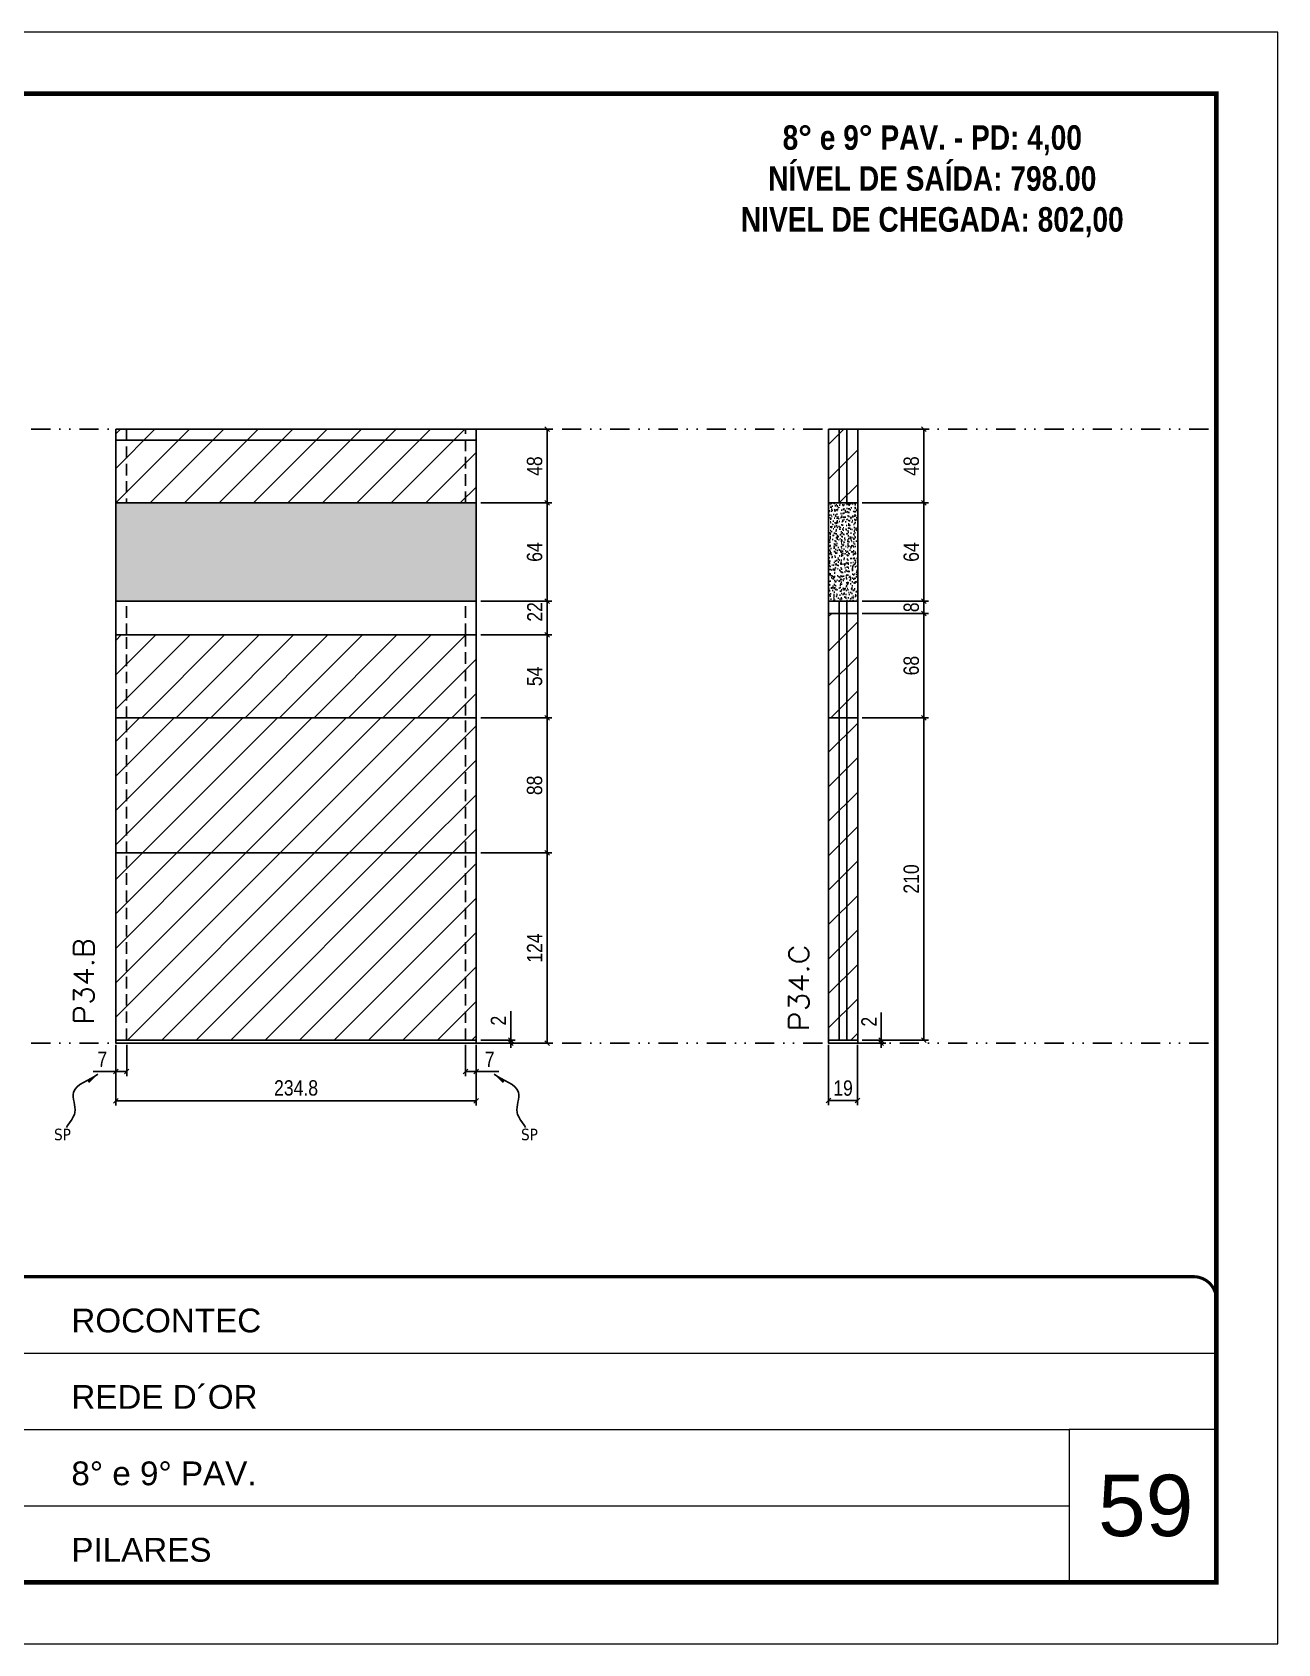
# Model space of a CAD drawing. Extents: x 28748 to 35002, y 14885 to 43501.
# Drawn here: x 32605 to 33417, y 26371 to 27421 of the extents above; entities that cross this region are included whole.
import ezdxf

# ---------------------------------------------------------------- set-up
doc = ezdxf.new("R2010")
doc.units = 0
for name, pattern in [('CONTINUO', [0]), ('DASHED', [0.75, 0.5, -0.25]), ('DIVIDE2', [0.625, 0.25, -0.125, 0, -0.125, 0, -0.125]), ('HIDDEN', [0.375, 0.25, -0.125])]:
    doc.linetypes.add(name, pattern=pattern)
for name, color, linetype, lineweight in [('CARIMBO', 255, 'Continuous', 9), ('Folhas', 255, 'Continuous', 9), ('Hachura', 251, 'Continuous', 9), ('SARRAFO DE PRESSAO', 251, 'DASHED', 9), ('Texto Seção', 7, 'Continuous', 15)]:
    doc.layers.add(name, color=color, linetype=linetype, lineweight=lineweight)
for name, color, linetype in [('COTA', 241, 'Continuous'), ('NOMENCLATURA', 7, 'Continuous'), ('Nível', 160, 'Continuous'), ('Painéis', 200, 'Continuous'), ('SARR_2.2x7', 40, 'Continuous'), ('Sarrafo de Pressão', 42, 'HIDDEN'), ('texto', 7, 'Continuous')]:
    doc.layers.add(name, color=color, linetype=linetype)
doc.styles.add('ARIAL', font='arial.ttf')
doc.styles.add('COTA TECNICA', font='techl___.ttf', dxfattribs={"height": 10})
doc.styles.add('COTA TECNICA-50', font='techl___.ttf', dxfattribs={"height": 10})
doc.styles.add('REGUA-120', font='ROMANS.shx', dxfattribs={"height": 15})
doc.styles.add('ROMANC', font='techb___.ttf', dxfattribs={"height": 2.5})
doc.styles.get("Standard").update_dxf_attribs({"font": 'arial.ttf'})
doc.dimstyles.new('COTA PAINEL-50', dxfattribs={"dimtxt": 10, "dimasz": 3, "dimexe": 3, "dimexo": 3, "dimgap": 3, "dimtad": 1, "dimdec": 1, "dimzin": 12, "dimdsep": 46, "dimtxsty": 'COTA TECNICA-50', "dimblk1": 'OBLIQUE', "dimblk2": 'OBLIQUE', "dimsah": 1, "dimcen": 0.9, "dimclrd": 4, "dimclre": 4, "dimclrt": 240, "dimadec": 1, "dimazin": 3, "dimtfac": 1, "dimtdec": 1, "dimtmove": 0, "dimatfit": 3, "dimfxl": 1, "dimtolj": 1, "dimtzin": 12, "dimarcsym": 0})
doc.dimstyles.new('PAINEL', dxfattribs={"dimtxt": 10, "dimasz": 3, "dimexe": 3, "dimexo": 3, "dimgap": 3, "dimtad": 1, "dimdec": 1, "dimzin": 12, "dimdsep": 46, "dimtxsty": 'COTA TECNICA', "dimblk1": 'OBLIQUE', "dimblk2": 'OBLIQUE', "dimsah": 1, "dimcen": 0.9, "dimclrd": 4, "dimclre": 4, "dimclrt": 240, "dimadec": 1, "dimazin": 3, "dimtfac": 1, "dimtdec": 1, "dimtmove": 0, "dimatfit": 3, "dimfxl": 1, "dimtolj": 1, "dimtzin": 12, "dimarcsym": 0})
doc.dimstyles.get("Standard").update_dxf_attribs({"dimtxt": 0.18, "dimasz": 0.18, "dimexe": 0.18, "dimexo": 0.0625, "dimgap": 0.09, "dimtad": 0, "dimtih": 1, "dimtoh": 1, "dimdec": 4, "dimzin": 0, "dimdsep": 46, "dimtxsty": 'Standard', "dimcen": 0.09, "dimadec": 0, "dimazin": 0, "dimtfac": 1, "dimtdec": 4, "dimtofl": 0, "dimtmove": 0, "dimatfit": 3, "dimfxl": 1, "dimtolj": 1, "dimtzin": 0, "dimarcsym": 0})
pattern_1 = [(45, (-97089.158, -2076.637), (-11.2253202, 11.2253202), [])]
pattern_2 = [(45, (28982.809, 33293.16), (-11.22532, 11.22532), [])]

# ---------------------------------------------------------------- blocks, each defined once
blk = doc.blocks.new('9999999999')
at = {"color": 30, "linetype": 'CONTINUO'}
for p, q in [((98564.6, 34379.6), (99584, 34379.6)), ((98564.6, 34329.8), (99488, 34329.8)), ((99584, 34329.8), (99488, 34329.8)), ((99488, 34329.8), (99488, 34230.2)), ((98564.6, 34280), (99488, 34280))]:
    blk.add_line(p, q, dxfattribs=at)
at = {"color": 30, "linetype": 'CONTINUO', "const_width": 2}
blk.add_lwpolyline([(99584, 34230.2), (99584, 34414.4, 0.414214), (99569, 34429.4), (98229, 34429.4, 0.414214), (98214, 34414.4), (98214, 34245.2, 0.414214), (98229, 34230.2), (99584, 34230.2)], format="xyb", dxfattribs=at)
at = {"layer": 'Folhas'}
blk.add_lwpolyline([(98139, 34190.2), (99624, 34190.2), (99624, 35240.2), (98139, 35240.2)], close=True, dxfattribs=at)
at = {"layer": 'Folhas', "color": 30, "const_width": 3}
blk.add_lwpolyline([(98214, 34230.2), (99584, 34230.2), (99584, 35200.2), (98214, 35200.2)], close=True, dxfattribs=at)
at = {"color": 7, "linetype": 'Continuous', "ltscale": 5, "style": 'ARIAL'}
for s, height, p in [('ROCONTEC', 15.48, (98837.7, 34393.1)), ('REDE D´OR', 15.48, (98837.7, 34343.3)), ('8° e 9° PAV.', 15.483, (98837.7, 34293.5)), ('PILARES', 15.48, (98837.7, 34243.7))]:
    blk.add_text(s, height=height, dxfattribs=at).set_placement(p)
blk = doc.blocks.new('_Oblique')
at = {"color": 0, "linetype": 'ByBlock', "lineweight": -2}
blk.add_line((-0.5, -0.5), (0.5, 0.5), dxfattribs=at)
blk = doc.blocks.new('*D1091')
at = {"layer": 'COTA', "color": 4, "lineweight": -2, "transparency": 16777216}
for p, q in [((32659.6, 26761), (32659.6, 26721.5)), ((32894.4, 26761), (32894.4, 26721.5)), ((32659.6, 26724.5), (32894.4, 26724.5))]:
    blk.add_line(p, q, dxfattribs=at)
at = {"layer": 'Defpoints', "color": 0, "transparency": 16777216}
for p in [(32659.6, 26764), (32894.4, 26764), (32894.4, 26724.5)]:
    blk.add_point(p, dxfattribs=at)
at = {"layer": 'COTA', "color": 4, "lineweight": -2, "transparency": 16777216, "xscale": 3, "yscale": 3, "zscale": 3, "rotation": 180}
blk.add_blockref('_Oblique', (32659.6, 26724.5), dxfattribs=at)
at = {"layer": 'COTA', "color": 4, "lineweight": -2, "transparency": 16777216, "xscale": 3, "yscale": 3, "zscale": 3}
blk.add_blockref('_Oblique', (32894.4, 26724.5), dxfattribs=at)
at = {"layer": 'COTA', "color": 240, "transparency": 16777216, "insert": (32777, 26732.8), "char_height": 10, "attachment_point": 5, "style": 'COTA TECNICA'}
blk.add_mtext('\\A1;234.8', dxfattribs=at)
blk = doc.blocks.new('*D1092')
at = {"layer": 'COTA', "color": 4, "lineweight": -2, "transparency": 16777216}
for p, q in [((32897.4, 27114), (32943.6, 27114)), ((32940.6, 27050), (32940.6, 27114)), ((32897.4, 27050), (32943.6, 27050))]:
    blk.add_line(p, q, dxfattribs=at)
at = {"layer": 'Defpoints', "color": 0, "transparency": 16777216}
for p in [(32894.4, 27114), (32940.6, 27114), (32894.4, 27050)]:
    blk.add_point(p, dxfattribs=at)
at = {"layer": 'COTA', "color": 4, "lineweight": -2, "transparency": 16777216, "xscale": 3, "yscale": 3, "zscale": 3}
for p, rotation in [((32940.6, 27114), 90), ((32940.6, 27050), 270)]:
    blk.add_blockref('_Oblique', p, dxfattribs=dict(at, rotation=rotation))
at = {"layer": 'COTA', "color": 240, "transparency": 16777216, "insert": (32932.5, 27082), "char_height": 10, "attachment_point": 5, "rotation": 90, "style": 'COTA TECNICA'}
blk.add_mtext('\\A1;64', dxfattribs=at)
blk = doc.blocks.new('*D1164')
at = {"layer": 'COTA', "color": 4, "lineweight": -2, "transparency": 16777216}
for p, q in [((32659.6, 26759), (32659.6, 26740.5)), ((32666.6, 26761), (32666.6, 26740.5)), ((32659.6, 26743.5), (32644.8, 26743.5)), ((32666.6, 26743.5), (32659.6, 26743.5))]:
    blk.add_line(p, q, dxfattribs=at)
at = {"layer": 'Defpoints', "color": 0, "transparency": 16777216}
for p in [(32659.6, 26762), (32666.6, 26764), (32659.6, 26743.5)]:
    blk.add_point(p, dxfattribs=at)
at = {"layer": 'COTA', "color": 4, "lineweight": -2, "transparency": 16777216, "xscale": 3, "yscale": 3, "zscale": 3, "rotation": 180}
blk.add_blockref('_Oblique', (32659.6, 26743.5), dxfattribs=at)
at = {"layer": 'COTA', "color": 4, "lineweight": -2, "transparency": 16777216, "xscale": 3, "yscale": 3, "zscale": 3}
blk.add_blockref('_Oblique', (32666.6, 26743.5), dxfattribs=at)
at = {"layer": 'COTA', "color": 240, "transparency": 16777216, "insert": (32650.7, 26751.5), "char_height": 10, "attachment_point": 5, "style": 'COTA TECNICA-50'}
blk.add_mtext('\\A1;7', dxfattribs=at)
blk = doc.blocks.new('*D1165')
at = {"layer": 'COTA', "color": 4, "lineweight": -2, "transparency": 16777216}
for p, q in [((32887.4, 26761), (32887.4, 26740.5)), ((32894.4, 26759), (32894.4, 26740.5)), ((32887.4, 26743.5), (32894.4, 26743.5)), ((32894.4, 26743.5), (32909.1, 26743.5))]:
    blk.add_line(p, q, dxfattribs=at)
at = {"layer": 'Defpoints', "color": 0, "transparency": 16777216}
for p in [(32887.4, 26764), (32894.4, 26762), (32894.4, 26743.5)]:
    blk.add_point(p, dxfattribs=at)
at = {"layer": 'COTA', "color": 4, "lineweight": -2, "transparency": 16777216, "xscale": 3, "yscale": 3, "zscale": 3, "rotation": 180}
blk.add_blockref('_Oblique', (32887.4, 26743.5), dxfattribs=at)
at = {"layer": 'COTA', "color": 4, "lineweight": -2, "transparency": 16777216, "xscale": 3, "yscale": 3, "zscale": 3}
blk.add_blockref('_Oblique', (32894.4, 26743.5), dxfattribs=at)
at = {"layer": 'COTA', "color": 240, "transparency": 16777216, "insert": (32903.2, 26751.5), "char_height": 10, "attachment_point": 5, "style": 'COTA TECNICA-50'}
blk.add_mtext('\\A1;7', dxfattribs=at)
blk = doc.blocks.new('*D1166')
at = {"layer": 'COTA', "color": 4, "lineweight": -2, "transparency": 16777216}
for p, q in [((32897.4, 26886), (32943.6, 26886)), ((32940.6, 26762), (32940.6, 26886)), ((32897.4, 26762), (32943.6, 26762))]:
    blk.add_line(p, q, dxfattribs=at)
at = {"layer": 'Defpoints', "color": 0, "transparency": 16777216}
for p in [(32894.4, 26886), (32940.6, 26886), (32894.4, 26762)]:
    blk.add_point(p, dxfattribs=at)
at = {"layer": 'COTA', "color": 4, "lineweight": -2, "transparency": 16777216, "xscale": 3, "yscale": 3, "zscale": 3}
for p, rotation in [((32940.6, 26886), 90), ((32940.6, 26762), 270)]:
    blk.add_blockref('_Oblique', p, dxfattribs=dict(at, rotation=rotation))
at = {"layer": 'COTA', "color": 240, "transparency": 16777216, "insert": (32932.5, 26824), "char_height": 10, "attachment_point": 5, "rotation": 90, "style": 'COTA TECNICA-50'}
blk.add_mtext('\\A1;124', dxfattribs=at)
blk = doc.blocks.new('*D1167')
at = {"layer": 'COTA', "color": 4, "lineweight": -2, "transparency": 16777216}
for p, q in [((32916.9, 26764), (32916.9, 26782.8)), ((32897.4, 26764), (32919.9, 26764)), ((32897.4, 26762), (32919.9, 26762)), ((32916.9, 26762), (32916.9, 26764)), ((32916.9, 26762), (32916.9, 26759))]:
    blk.add_line(p, q, dxfattribs=at)
at = {"layer": 'Defpoints', "color": 0, "transparency": 16777216}
for p in [(32894.4, 26764), (32894.4, 26762), (32916.9, 26762)]:
    blk.add_point(p, dxfattribs=at)
at = {"layer": 'COTA', "color": 4, "lineweight": -2, "transparency": 16777216, "xscale": 3, "yscale": 3, "zscale": 3}
for p, rotation in [((32916.9, 26764), 270), ((32916.9, 26762), 90)]:
    blk.add_blockref('_Oblique', p, dxfattribs=dict(at, rotation=rotation))
at = {"layer": 'COTA', "color": 240, "transparency": 16777216, "insert": (32908.9, 26776.7), "char_height": 10, "attachment_point": 5, "rotation": 90, "style": 'COTA TECNICA-50'}
blk.add_mtext('\\A1;2', dxfattribs=at)
blk = doc.blocks.new('*D1168')
at = {"layer": 'COTA', "color": 4, "linetype": 'ByBlock', "lineweight": -2, "transparency": 16777216}
for p, q in [((32897.4, 26974), (32943.6, 26974)), ((32940.6, 26886), (32940.6, 26974)), ((32897.4, 26886), (32943.6, 26886))]:
    blk.add_line(p, q, dxfattribs=at)
at = {"layer": 'Defpoints', "color": 0, "linetype": 'ByBlock', "transparency": 16777216}
for p in [(32894.4, 26974), (32940.6, 26974), (32894.4, 26886)]:
    blk.add_point(p, dxfattribs=at)
at = {"layer": 'COTA', "color": 4, "linetype": 'ByBlock', "lineweight": -2, "transparency": 16777216, "xscale": 3, "yscale": 3, "zscale": 3}
for p, rotation in [((32940.6, 26974), 90), ((32940.6, 26886), 270)]:
    blk.add_blockref('_Oblique', p, dxfattribs=dict(at, rotation=rotation))
at = {"layer": 'COTA', "color": 240, "linetype": 'ByBlock', "transparency": 16777216, "insert": (32932.5, 26930), "char_height": 10, "attachment_point": 5, "rotation": 90, "style": 'COTA TECNICA'}
blk.add_mtext('\\A1;88', dxfattribs=at)
blk = doc.blocks.new('*D1169')
at = {"layer": 'COTA', "color": 4, "lineweight": -2, "transparency": 16777216}
for p, q in [((33124, 26761), (33124, 26721.6)), ((33143, 26761), (33143, 26721.6)), ((33124, 26724.6), (33143, 26724.6))]:
    blk.add_line(p, q, dxfattribs=at)
at = {"layer": 'Defpoints', "color": 0, "transparency": 16777216}
for p in [(33124, 26764), (33143, 26764), (33143, 26724.6)]:
    blk.add_point(p, dxfattribs=at)
at = {"layer": 'COTA', "color": 4, "lineweight": -2, "transparency": 16777216, "xscale": 3, "yscale": 3, "zscale": 3, "rotation": 180}
blk.add_blockref('_Oblique', (33124, 26724.6), dxfattribs=at)
at = {"layer": 'COTA', "color": 4, "lineweight": -2, "transparency": 16777216, "xscale": 3, "yscale": 3, "zscale": 3}
blk.add_blockref('_Oblique', (33143, 26724.6), dxfattribs=at)
at = {"layer": 'COTA', "color": 240, "transparency": 16777216, "insert": (33133.5, 26732.7), "char_height": 10, "attachment_point": 5, "style": 'COTA TECNICA'}
blk.add_mtext('\\A1;19', dxfattribs=at)
blk = doc.blocks.new('*D1170')
at = {"layer": 'COTA', "color": 4, "lineweight": -2, "transparency": 16777216}
for p, q in [((33158.4, 26764), (33158.4, 26782.1)), ((33146, 26764), (33161.4, 26764)), ((33146, 26762), (33161.4, 26762)), ((33158.4, 26762), (33158.4, 26764)), ((33158.4, 26762), (33158.4, 26759))]:
    blk.add_line(p, q, dxfattribs=at)
at = {"layer": 'Defpoints', "color": 0, "transparency": 16777216}
for p in [(33143, 26764), (33143, 26762), (33158.4, 26764)]:
    blk.add_point(p, dxfattribs=at)
at = {"layer": 'COTA', "color": 4, "lineweight": -2, "transparency": 16777216, "xscale": 3, "yscale": 3, "zscale": 3}
for p, rotation in [((33158.4, 26764), 270), ((33158.4, 26762), 90)]:
    blk.add_blockref('_Oblique', p, dxfattribs=dict(at, rotation=rotation))
at = {"layer": 'COTA', "color": 240, "transparency": 16777216, "insert": (33150.4, 26776), "char_height": 10, "attachment_point": 5, "rotation": 90, "style": 'COTA TECNICA-50'}
blk.add_mtext('\\A1;2', dxfattribs=at)
blk = doc.blocks.new('*D1935')
at = {"layer": 'COTA', "color": 4, "linetype": 'ByBlock', "lineweight": -2, "transparency": 16777216}
for p, q in [((33146, 27114), (33189.1, 27114)), ((33186.1, 27114), (33186.1, 27050)), ((33146, 27050), (33189.1, 27050))]:
    blk.add_line(p, q, dxfattribs=at)
at = {"layer": 'Defpoints', "color": 0, "linetype": 'ByBlock', "transparency": 16777216}
for p in [(33143, 27114), (33143, 27050), (33186.1, 27050)]:
    blk.add_point(p, dxfattribs=at)
at = {"layer": 'COTA', "color": 4, "linetype": 'ByBlock', "lineweight": -2, "transparency": 16777216, "xscale": 3, "yscale": 3, "zscale": 3}
for p, rotation in [((33186.1, 27114), 90), ((33186.1, 27050), 270)]:
    blk.add_blockref('_Oblique', p, dxfattribs=dict(at, rotation=rotation))
at = {"layer": 'COTA', "color": 240, "linetype": 'ByBlock', "transparency": 16777216, "insert": (33178, 27082), "char_height": 10, "attachment_point": 5, "rotation": 90, "style": 'COTA TECNICA'}
blk.add_mtext('\\A1;64', dxfattribs=at)
blk = doc.blocks.new('*D1936')
at = {"layer": 'COTA', "color": 4, "linetype": 'ByBlock', "lineweight": -2, "transparency": 16777216}
for p, q in [((33146, 26974), (33189.1, 26974)), ((33186.1, 26764), (33186.1, 26974)), ((33146, 26764), (33189.1, 26764))]:
    blk.add_line(p, q, dxfattribs=at)
at = {"layer": 'Defpoints', "color": 0, "linetype": 'ByBlock', "transparency": 16777216}
for p in [(33143, 26974), (33186.1, 26974), (33143, 26764)]:
    blk.add_point(p, dxfattribs=at)
at = {"layer": 'COTA', "color": 4, "linetype": 'ByBlock', "lineweight": -2, "transparency": 16777216, "xscale": 3, "yscale": 3, "zscale": 3}
for p, rotation in [((33186.1, 26974), 90), ((33186.1, 26764), 270)]:
    blk.add_blockref('_Oblique', p, dxfattribs=dict(at, rotation=rotation))
at = {"layer": 'COTA', "color": 240, "linetype": 'ByBlock', "transparency": 16777216, "insert": (33178, 26869), "char_height": 10, "attachment_point": 5, "rotation": 90, "style": 'COTA TECNICA'}
blk.add_mtext('\\A1;210', dxfattribs=at)
blk = doc.blocks.new('*D1410')
at = {"layer": 'COTA', "color": 4, "lineweight": -2, "transparency": 16777216}
for p, q in [((32897.4, 27162), (32943.6, 27162)), ((32940.6, 27114), (32940.6, 27162)), ((32897.4, 27114), (32943.6, 27114))]:
    blk.add_line(p, q, dxfattribs=at)
at = {"layer": 'Defpoints', "color": 0, "transparency": 16777216}
for p in [(32894.4, 27162), (32940.6, 27162), (32894.4, 27114)]:
    blk.add_point(p, dxfattribs=at)
at = {"layer": 'COTA', "color": 4, "lineweight": -2, "transparency": 16777216, "xscale": 3, "yscale": 3, "zscale": 3}
for p, rotation in [((32940.6, 27162), 90), ((32940.6, 27114), 270)]:
    blk.add_blockref('_Oblique', p, dxfattribs=dict(at, rotation=rotation))
at = {"layer": 'COTA', "color": 240, "transparency": 16777216, "insert": (32932.5, 27138), "char_height": 10, "attachment_point": 5, "rotation": 90, "style": 'COTA TECNICA-50'}
blk.add_mtext('\\A1;48', dxfattribs=at)
blk = doc.blocks.new('*D1411')
at = {"layer": 'COTA', "color": 4, "lineweight": -2, "transparency": 16777216}
for p, q in [((33146, 27162), (33189.1, 27162)), ((33186.1, 27114), (33186.1, 27162)), ((33146, 27114), (33189.1, 27114))]:
    blk.add_line(p, q, dxfattribs=at)
at = {"layer": 'Defpoints', "color": 0, "transparency": 16777216}
for p in [(33143, 27162), (33186.1, 27162), (33143, 27114)]:
    blk.add_point(p, dxfattribs=at)
at = {"layer": 'COTA', "color": 4, "lineweight": -2, "transparency": 16777216, "xscale": 3, "yscale": 3, "zscale": 3}
for p, rotation in [((33186.1, 27162), 90), ((33186.1, 27114), 270)]:
    blk.add_blockref('_Oblique', p, dxfattribs=dict(at, rotation=rotation))
at = {"layer": 'COTA', "color": 240, "transparency": 16777216, "insert": (33178, 27138), "char_height": 10, "attachment_point": 5, "rotation": 90, "style": 'COTA TECNICA-50'}
blk.add_mtext('\\A1;48', dxfattribs=at)
blk = doc.blocks.new('*D2322')
at = {"layer": 'COTA', "color": 4, "lineweight": -2, "transparency": 16777216}
for p, q in [((32897.4, 27028), (32943.6, 27028)), ((32940.6, 27028), (32940.6, 26974)), ((32897.4, 26974), (32943.6, 26974))]:
    blk.add_line(p, q, dxfattribs=at)
at = {"layer": 'Defpoints', "color": 0, "transparency": 16777216}
for p in [(32894.4, 27028), (32894.4, 26974), (32940.6, 26974)]:
    blk.add_point(p, dxfattribs=at)
at = {"layer": 'COTA', "color": 4, "lineweight": -2, "transparency": 16777216, "xscale": 3, "yscale": 3, "zscale": 3}
for p, rotation in [((32940.6, 27028), 90), ((32940.6, 26974), 270)]:
    blk.add_blockref('_Oblique', p, dxfattribs=dict(at, rotation=rotation))
at = {"layer": 'COTA', "color": 240, "transparency": 16777216, "insert": (32932.5, 27001), "char_height": 10, "attachment_point": 5, "rotation": 90, "style": 'COTA TECNICA'}
blk.add_mtext('\\A1;54', dxfattribs=at)
blk = doc.blocks.new('*D2323')
at = {"layer": 'COTA', "color": 4, "lineweight": -2, "transparency": 16777216}
for p, q in [((33146, 27042), (33189.1, 27042)), ((33186.1, 27042), (33186.1, 26974)), ((33146, 26974), (33189.1, 26974))]:
    blk.add_line(p, q, dxfattribs=at)
at = {"layer": 'Defpoints', "color": 0, "transparency": 16777216}
for p in [(33143, 27042), (33143, 26974), (33186.1, 26974)]:
    blk.add_point(p, dxfattribs=at)
at = {"layer": 'COTA', "color": 4, "lineweight": -2, "transparency": 16777216, "xscale": 3, "yscale": 3, "zscale": 3}
for p, rotation in [((33186.1, 27042), 90), ((33186.1, 26974), 270)]:
    blk.add_blockref('_Oblique', p, dxfattribs=dict(at, rotation=rotation))
at = {"layer": 'COTA', "color": 240, "transparency": 16777216, "insert": (33178, 27008), "char_height": 10, "attachment_point": 5, "rotation": 90, "style": 'COTA TECNICA'}
blk.add_mtext('\\A1;68', dxfattribs=at)
blk = doc.blocks.new('*D2478')
at = {"layer": 'COTA', "color": 4, "lineweight": -2, "transparency": 16777216}
for p, q in [((32897.4, 27050), (32943.6, 27050)), ((32940.6, 27028), (32940.6, 27050)), ((32897.4, 27028), (32943.6, 27028))]:
    blk.add_line(p, q, dxfattribs=at)
at = {"layer": 'Defpoints', "color": 0, "transparency": 16777216}
for p in [(32894.4, 27050), (32940.6, 27050), (32894.4, 27028)]:
    blk.add_point(p, dxfattribs=at)
at = {"layer": 'COTA', "color": 4, "lineweight": -2, "transparency": 16777216, "xscale": 3, "yscale": 3, "zscale": 3}
for p, rotation in [((32940.6, 27050), 90), ((32940.6, 27028), 270)]:
    blk.add_blockref('_Oblique', p, dxfattribs=dict(at, rotation=rotation))
at = {"layer": 'COTA', "color": 240, "transparency": 16777216, "insert": (32932.6, 27043), "char_height": 10, "attachment_point": 5, "rotation": 90, "style": 'COTA TECNICA'}
blk.add_mtext('\\A1;22', dxfattribs=at)
blk = doc.blocks.new('*D2638')
at = {"layer": 'COTA', "color": 4, "lineweight": -2, "transparency": 16777216}
for p, q in [((33146, 27050), (33189.1, 27050)), ((33186.1, 27050), (33186.1, 27042)), ((33146, 27042), (33189.1, 27042))]:
    blk.add_line(p, q, dxfattribs=at)
at = {"layer": 'Defpoints', "color": 0, "transparency": 16777216}
for p in [(33143, 27050), (33143, 27042), (33186.1, 27042)]:
    blk.add_point(p, dxfattribs=at)
at = {"layer": 'COTA', "color": 4, "lineweight": -2, "transparency": 16777216, "xscale": 3, "yscale": 3, "zscale": 3}
for p, rotation in [((33186.1, 27050), 90), ((33186.1, 27042), 270)]:
    blk.add_blockref('_Oblique', p, dxfattribs=dict(at, rotation=rotation))
at = {"layer": 'COTA', "color": 240, "transparency": 16777216, "insert": (33178, 27046), "char_height": 10, "attachment_point": 5, "rotation": 90, "style": 'COTA TECNICA'}
blk.add_mtext('\\A1;8', dxfattribs=at)

msp = doc.modelspace()

# ---------------------------------------------------------------- hatches: boundary and pattern name
at = {"layer": 'COTA', "linetype": 'ByBlock'}
h = msp.add_hatch(dxfattribs=at)
h.set_pattern_fill('AR-CONC', color=256, scale=0.03)
h.set_pattern_definition([(50, (-98752.2213, -2063.4368), (5.46554007, -0.47817257), [0.5715, -6.2865]), (355, (-98752.2213, -2063.437), (-1.05730264, 5.73170536), [0.4572, -5.02921753]), (100.4514447, (-98751.766, -2063.4766), (4.40823741, 5.25353256), [0.48570026, -5.34270734]), (46.1842, (-98752.221, -2061.913), (8.13237123, -1.26126984), [0.85725, -9.42975]), (96.6355576, (-98751.5436, -2062.018), (7.122124, 7.42278374), [0.7285507, -8.01406824]), (351.184151, (-98752.221, -2061.913), (7.122124, 7.42278374), [0.685799, -7.54379196]), (21, (-98751.4593, -2062.2938), (4.54843174, -3.06795595), [0.5715, -6.2865]), (326, (-98751.4593, -2062.294), (1.85406085, 5.52563898), [0.4572, -5.0292]), (71.451445, (-98751.08, -2062.5494), (6.40249258, 2.45768307), [0.48570026, -5.34269813]), (37.5, (-98752.2213, -2063.4368), (0.092658098, 2.536651166), [0, -4.96824, 0, -5.1054, 0, -5.04825]), (7.5, (-98752.2213, -2063.4368), (2.004589875, 3.005417245), [0, -2.91084, 0, -4.85394, 0, -1.92405]), (327.5, (-98753.9206, -2063.4368), (4.067717855, -0.17186232), [0, -1.905, 0, -5.9436, 0, -7.8867]), (317.5, (-98754.6826, -2063.4368), (4.44387544, 0.76279473), [0, -2.4765, 0, -3.94716, 0, -5.6007])])
h.paths.add_polyline_path([(32894.36, 27049.98), (32659.56, 27049.98), (32659.56, 27113.98), (32894.36, 27113.98)])
h = msp.add_hatch(dxfattribs=at)
h.set_pattern_fill('AR-CONC', color=256, scale=0.03)
h.set_pattern_definition([(50, (-98767.6145, -6695.937), (5.46554007, -0.47817257), [0.5715, -6.2865]), (355, (-98767.6145, -6695.937), (-1.05730264, 5.73170536), [0.4572, -5.02921753]), (100.4514447, (-98767.159, -6695.977), (4.40823741, 5.25353256), [0.48570026, -5.34270734]), (46.1842, (-98767.6145, -6694.413), (8.13237123, -1.26126984), [0.85725, -9.42975]), (96.6355576, (-98766.937, -6694.518), (7.122124, 7.42278374), [0.7285507, -8.01406824]), (351.184151, (-98767.6145, -6694.413), (7.122124, 7.42278374), [0.685799, -7.54379196]), (21, (-98766.8525, -6694.794), (4.54843174, -3.06795595), [0.5715, -6.2865]), (326, (-98766.8525, -6694.794), (1.85406085, 5.52563898), [0.4572, -5.0292]), (71.451445, (-98766.4735, -6695.05), (6.40249258, 2.45768307), [0.48570026, -5.34269813]), (37.5, (-98767.6145, -6695.9372), (0.092658098, 2.536651166), [0, -4.96824, 0, -5.1054, 0, -5.04825]), (7.5, (-98767.6145, -6695.9372), (2.004589875, 3.005417245), [0, -2.91084, 0, -4.85394, 0, -1.92405]), (327.5, (-98769.3138, -6695.9372), (4.067717855, -0.17186232), [0, -1.905, 0, -5.9436, 0, -7.8867]), (317.5, (-98770.0758, -6695.9372), (4.44387544, 0.76279473), [0, -2.4765, 0, -3.94716, 0, -5.6007])])
h.paths.add_polyline_path([(33143.04, 27113.98), (33124.04, 27113.98), (33124.04, 27049.98), (33143.04, 27049.98)])
at = {"layer": 'Hachura', "linetype": 'ByBlock'}
h = msp.add_hatch(dxfattribs=at)
h.set_pattern_fill('ANSI31', color=256, scale=5)
h.set_pattern_definition(pattern_2)
h.paths.add_polyline_path([(32894.36, 27113.98), (32894.36, 27161.98), (32659.56, 27161.98), (32659.56, 27113.98)])
h = msp.add_hatch(dxfattribs=at)
h.set_pattern_fill('ANSI31', color=256, scale=5)
h.set_pattern_definition(pattern_2)
h.paths.add_polyline_path([(33143.04, 27161.98), (33124.04, 27161.98), (33124.04, 27113.98), (33143.04, 27113.98)])
at = {"layer": 'Hachura'}
h = msp.add_hatch(dxfattribs=at)
h.set_pattern_fill('ANSI31', color=256, scale=5)
h.paths.add_polyline_path([(33143.04, 27041.98), (33124.04, 27041.98), (33124.04, 26973.98), (33143.04, 26973.98)])
h = msp.add_hatch(dxfattribs=at)
h.set_pattern_fill('ANSI31', color=256, scale=5)
h.paths.add_polyline_path([(32894.36, 27027.98), (32659.56, 27027.98), (32659.56, 26973.98), (32894.36, 26973.98)])
at = {"layer": 'Hachura', "linetype": 'ByBlock'}
h = msp.add_hatch(dxfattribs=at)
h.set_pattern_fill('ANSI31', color=256, scale=5)
h.set_pattern_definition(pattern_1)
h.paths.add_polyline_path([(32659.56, 26973.98), (32659.56, 26885.98), (32894.36, 26885.98), (32894.36, 26973.98)])
h = msp.add_hatch(dxfattribs=at)
h.set_pattern_fill('ANSI31', color=256, scale=5)
h.set_pattern_definition(pattern_1)
h.paths.add_polyline_path([(33124.04, 26763.98), (33143.04, 26763.98), (33143.04, 26973.98), (33124.04, 26973.98)])
h = msp.add_hatch(dxfattribs=at)
h.set_pattern_fill('ANSI31', color=256, scale=5)
h.set_pattern_definition(pattern_1)
h.paths.add_polyline_path([(32894.36, 26885.98), (32659.56, 26885.98), (32659.56, 26763.98), (32894.36, 26763.98)])

# ---------------------------------------------------------------- linework, layer by layer
at = {"layer": 'COTA', "linetype": 'ByBlock'}
for points in [[(32894.36, 27049.98), (32659.56, 27049.98), (32659.56, 27113.98), (32894.36, 27113.98)], [(33124.04, 27049.98), (33143.04, 27049.98), (33143.04, 27113.98), (33124.04, 27113.98)]]:
    msp.add_lwpolyline(points, close=True, dxfattribs=at)
at = {"layer": 'Nível', "color": 4, "linetype": 'DIVIDE2', "ltscale": 50}
for p, q in [((32006.84, 27161.98), (33376.84, 27161.98)), ((32006.84, 26761.98), (33376.84, 26761.98))]:
    msp.add_line(p, q, dxfattribs=at)
at = {"layer": 'Painéis'}
for p, q in [((32894.36, 27161.98), (32659.56, 27161.98)), ((32659.56, 27161.98), (32659.56, 27113.98)), ((32894.36, 27113.98), (32894.36, 27161.98)), ((33143.04, 27161.98), (33124.04, 27161.98)), ((33124.04, 27161.98), (33124.04, 27113.98)), ((33143.04, 27113.98), (33143.04, 27161.98)), ((32659.56, 27113.98), (32894.36, 27113.98)), ((33124.04, 27113.98), (33143.04, 27113.98)), ((32659.56, 27049.98), (32894.36, 27049.98)), ((32659.56, 27049.98), (32659.56, 27027.98)), ((32894.36, 27027.98), (32894.36, 27049.98)), ((33124.04, 27041.98), (33143.04, 27041.98)), ((33124.04, 26973.98), (33124.04, 27041.98)), ((33143.04, 27041.98), (33143.04, 26973.98)), ((32659.56, 26973.98), (32659.56, 27027.98)), ((32659.56, 27027.98), (32894.36, 27027.98)), ((32894.36, 27027.98), (32894.36, 26973.98)), ((32894.36, 26973.98), (32659.56, 26973.98)), ((32659.56, 26885.98), (32659.56, 26973.98)), ((32659.56, 26973.98), (32894.36, 26973.98)), ((32894.36, 26973.98), (32659.56, 26973.98)), ((32894.36, 26973.98), (32894.36, 26885.98)), ((33143.04, 26973.98), (33124.04, 26973.98)), ((33124.04, 26973.98), (33124.04, 26763.98)), ((33124.04, 26973.98), (33143.04, 26973.98)), ((33143.04, 26973.98), (33124.04, 26973.98)), ((33143.04, 26763.98), (33143.04, 26973.98)), ((32894.36, 26885.98), (32659.56, 26885.98)), ((33124.04, 26763.98), (33143.04, 26763.98))]:
    msp.add_line(p, q, dxfattribs=at)
at = {"layer": 'Painéis', "linetype": 'ByBlock'}
for p, q in [((32659.56, 26973.98), (32894.36, 26973.98)), ((32894.36, 26973.98), (32659.56, 26973.98)), ((33124.04, 26973.98), (33143.04, 26973.98)), ((33143.04, 26973.98), (33124.04, 26973.98))]:
    msp.add_line(p, q, dxfattribs=at)
at = {"layer": 'Painéis'}
for points in [[(33124.04, 27049.98), (33143.04, 27049.98), (33143.04, 27041.98), (33124.04, 27041.98)], [(32894.36, 26763.98), (32659.56, 26763.98), (32659.56, 26885.98), (32894.36, 26885.98)], [(32894.36, 26763.98), (32659.56, 26763.98), (32659.56, 26761.98), (32894.36, 26761.98)], [(33124.04, 26763.98), (33143.04, 26763.98), (33143.04, 26761.98), (33124.04, 26761.98)]]:
    msp.add_lwpolyline(points, close=True, dxfattribs=at)
at = {"layer": 'SARR_2.2x7'}
for p, q in [((32894.36, 27154.98), (32659.56, 27154.98)), ((33131.04, 27161.98), (33131.04, 27113.98)), ((33136.04, 27113.98), (33136.04, 27161.98)), ((33131.04, 27041.98), (33131.04, 27049.98)), ((33136.04, 27041.98), (33136.04, 27049.98)), ((33131.04, 26973.98), (33131.04, 27041.98)), ((33136.04, 27041.98), (33136.04, 26973.98)), ((33131.04, 26973.98), (33131.04, 26763.98)), ((33136.04, 26763.98), (33136.04, 26973.98))]:
    msp.add_line(p, q, dxfattribs=at)
at = {"layer": 'Sarrafo de Pressão', "ltscale": 30}
for p, q in [((32666.56, 27161.98), (32666.56, 27113.98)), ((32887.36, 27113.98), (32887.36, 27161.98)), ((32666.56, 27027.98), (32666.56, 27049.98)), ((32887.36, 27027.98), (32887.36, 27049.98)), ((32666.56, 26973.98), (32666.56, 27027.98)), ((32887.36, 27027.98), (32887.36, 26973.98)), ((32666.56, 26885.98), (32666.56, 26973.98)), ((32666.56, 26973.98), (32666.56, 26973.98)), ((32887.36, 26885.98), (32887.36, 26973.98)), ((32887.36, 26973.98), (32887.36, 26973.98)), ((32666.56, 26763.98), (32666.56, 26885.98)), ((32887.36, 26763.98), (32887.36, 26885.98))]:
    msp.add_line(p, q, dxfattribs=at)

# ---------------------------------------------------------------- block references
at = {"layer": 'SARRAFO DE PRESSAO', "color": 6, "linetype": 'ByBlock'}
msp.add_blockref('9999999999', (-66207.14, -7819.51), dxfattribs=at)

# ---------------------------------------------------------------- texts
at = {"layer": 'CARIMBO', "style": 'ARIAL'}
msp.add_text('59', height=40, dxfattribs=at).set_placement((33299.7, 26440.84))
at = {"layer": 'NOMENCLATURA', "color": 2, "insert": (33191.67, 27386.75), "char_height": 16, "attachment_point": 2, "style": 'ROMANC'}
msp.add_mtext_dynamic_manual_height_columns('\\P8° e 9° PAV. - PD: 4,00\\PNÍVEL DE SAÍDA: 798.00\\PNIVEL DE CHEGADA: 802,00', width=300.2766, gutter_width=1, heights=[0], dxfattribs=at)
at = {"layer": 'texto', "color": 0, "char_height": 7.5, "attachment_point": 5}
for insert in [(32624.78, 26702.48), (32929.14, 26702.48)]:
    msp.add_mtext('{\\fTahoma|b0|i0|c0|p34;\\C4;SP}', dxfattribs=dict(at, insert=insert))
at = {"layer": 'Texto Seção', "style": 'REGUA-120', "width": 1.1}
for s, p in [('P34.B', (32645.1, 26774.04)), ('P34.C', (33111.27, 26769.87))]:
    msp.add_text(s, height=13, rotation=90, dxfattribs=at).set_placement(p)

# ---------------------------------------------------------------- dimensions: what is measured, and where the dimension line sits
at = {"layer": 'COTA'}
for base, p1, p2, angle, dimstyle, picture, middle in [((32940.6, 27161.98), (32894.36, 27113.98), (32894.36, 27161.98), 90, 'COTA PAINEL-50', '*D1410', (32932.5, 27137.98)), ((33186.12, 27161.98), (33143.04, 27113.98), (33143.04, 27161.98), 90, 'COTA PAINEL-50', '*D1411', (33178.03, 27137.98)), ((33186.12, 26973.98), (33143.04, 27041.98), (33143.04, 26973.98), 90, 'PAINEL', '*D2323', (33178, 27007.98)), ((32940.6, 26973.98), (32894.36, 27027.98), (32894.36, 26973.98), 90, 'PAINEL', '*D2322', (32932.49, 27000.98)), ((32940.6, 26885.98), (32894.36, 26761.98), (32894.36, 26885.98), 90, 'COTA PAINEL-50', '*D1166', (32932.53, 26823.98)), ((32659.56, 26743.47), (32666.56, 26763.98), (32659.56, 26761.98), 180, 'COTA PAINEL-50', '*D1164', (32650.69, 26751.54))]:
    dim = msp.add_linear_dim(base=base, p1=p1, p2=p2, angle=angle, dimstyle=dimstyle, dxfattribs=at)
    dim.commit()
    dim.dimension.update_dxf_attribs({"geometry": picture, "text_midpoint": middle})
dim = msp.add_linear_dim(base=(32940.6, 27113.98), p1=(32894.36, 27049.98), p2=(32894.36, 27113.98), angle=90, dimstyle='PAINEL', override={"dimarcsym": 2}, dxfattribs=at)
dim.commit()
dim.dimension.update_dxf_attribs({"geometry": '*D1092', "text_midpoint": (32940.6, 27081.98), "dimtype": 160})
at = {"layer": 'COTA', "linetype": 'ByBlock'}
for base, p1, p2, picture, middle in [((33186.12, 27049.98), (33143.04, 27113.98), (33143.04, 27049.98), '*D1935', (33178.02, 27081.98)), ((32940.6, 26973.98), (32894.36, 26885.98), (32894.36, 26973.98), '*D1168', (32932.5, 26929.98)), ((33186.12, 26973.98), (33143.04, 26763.98), (33143.04, 26973.98), '*D1936', (33178.02, 26868.98))]:
    dim = msp.add_linear_dim(base=base, p1=p1, p2=p2, angle=90, dimstyle='PAINEL', dxfattribs=at)
    dim.commit()
    dim.dimension.update_dxf_attribs({"geometry": picture, "text_midpoint": middle})
at = {"layer": 'COTA'}
for base, p1, p2, dimstyle, picture, middle in [((32940.6, 27049.98), (32894.36, 27027.98), (32894.36, 27049.98), 'PAINEL', '*D2478', (32940.6, 27042.98)), ((33186.12, 27041.98), (33143.04, 27049.98), (33143.04, 27041.98), 'PAINEL', '*D2638', (33186.12, 27045.98)), ((32916.89, 26761.98), (32894.36, 26763.98), (32894.36, 26761.98), 'COTA PAINEL-50', '*D1167', (32916.89, 26776.72)), ((33158.41, 26763.98), (33143.04, 26761.98), (33143.04, 26763.98), 'COTA PAINEL-50', '*D1170', (33158.41, 26776.03))]:
    dim = msp.add_linear_dim(base=base, p1=p1, p2=p2, angle=90, dimstyle=dimstyle, dxfattribs=at)
    dim.commit()
    dim.dimension.update_dxf_attribs({"geometry": picture, "text_midpoint": middle, "dimtype": 160})
for base, p1, p2, picture, middle in [((32894.36, 26724.52), (32659.56, 26763.98), (32894.36, 26763.98), '*D1091', (32776.96, 26732.76)), ((33143.04, 26724.63), (33124.04, 26763.98), (33143.04, 26763.98), '*D1169', (33133.54, 26732.72))]:
    dim = msp.add_linear_dim(base=base, p1=p1, p2=p2, dimstyle='PAINEL', override={"dimarcsym": 2}, dxfattribs=at)
    dim.commit()
    dim.dimension.update_dxf_attribs({"geometry": picture, "text_midpoint": middle})
dim = msp.add_linear_dim(base=(32894.36, 26743.47), p1=(32887.36, 26763.98), p2=(32894.36, 26761.98), dimstyle='COTA PAINEL-50', dxfattribs=at)
dim.commit()
dim.dimension.update_dxf_attribs({"geometry": '*D1165', "text_midpoint": (32903.23, 26751.54)})

# ---------------------------------------------------------------- leaders
at = {"layer": 'COTA', "path_type": 1}
for points in [[(32647.73, 26741.8), (32631.95, 26729.96), (32632.87, 26716.95), (32627.32, 26707.17)], [(32906.19, 26741.8), (32921.97, 26729.96), (32921.05, 26716.95), (32926.6, 26707.17)]]:
    msp.add_leader(points, dimstyle='Standard', override={"dimasz": 8}, dxfattribs=at)

doc.saveas('drawing.dxf')
